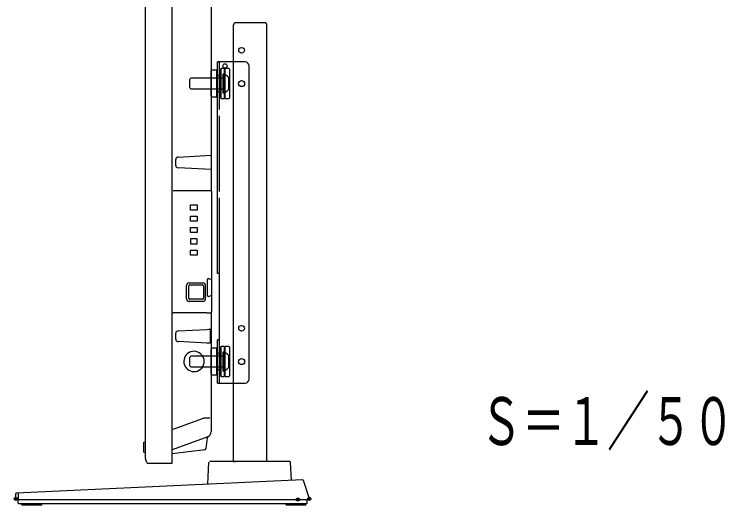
# Model space of a CAD drawing. Units: millimetres, scale not verified. Extents: x -63 to 63, y -57 to 57.
# Drawn here: x 33.98 to 55.41, y 0.06 to 14.84 of the extents above; entities that cross this region are included whole.
import ezdxf
from ezdxf.enums import TextEntityAlignment as Align

# ---------------------------------------------------------------- set-up
doc = ezdxf.new("R2010")
doc.units = ezdxf.units.MM
doc.header["$LTSCALE"] = 0.190236
doc.header["$PDMODE"] = 32
doc.header["$PDSIZE"] = 0.0951
doc.linetypes.add('LONG_DASHED2', pattern=[13, 12, -1])
doc.linetypes.add('LONG_DOUBLE_CHAIN', pattern=[21.8, 18, -1, 0.6, -0.6, 0.6, -1])
for name, color, linetype in [('0-1_TOUROKU', 1, 'Continuous'), ('0-3_GAIKEI', 1, 'Continuous'), ('0-4_SUNPO', 3, 'Continuous')]:
    doc.layers.add(name, color=color, linetype=linetype)
doc.styles.add('ＭＳ ゴシック', font='')
doc.styles.get('ＭＳ ゴシック').set_extended_font_data('MS Gothic')

msp = doc.modelspace()

# ---------------------------------------------------------------- linework, layer by layer
at = {"layer": '0-3_GAIKEI', "color": 7}
for p, q in [((38.7492, 1.3065), (38.7492, 25.2065)), ((37.9392, 1.4569), (37.9392, 25.0665)), ((39.9192, 24.2755), (39.9192, 9.5243)), ((40.5992, 1.3572), (40.5992, 14.5065)), ((41.5992, 1.3572), (41.5992, 14.5065)), ((41.5999, 1.3572), (41.5999, 14.5065)), ((41.5999, 1.3572), (41.5999, 14.5065)), ((39.9392, 5.8977), (39.9392, 9.4897)), ((39.9192, 5.8631), (39.9192, 3.4585)), ((39.9192, 3.4585), (39.9192, 2.2596)), ((39.8231, 2.106), (38.7492, 1.7151)), ((39.801, 2.0748), (39.7609, 1.7488)), ((39.7261, 1.714), (38.7492, 1.594)), ((37.9821, 1.3264), (37.9427, 1.4367)), ((38.0103, 1.3065), (38.7492, 1.3065)), ((39.817, 0.6752), (39.8517, 1.3383)), ((42.2972, 1.3572), (39.8717, 1.3572)), ((42.3458, 0.792), (42.3172, 1.3383)), ((42.6769, 0.8073), (34.0483, 0.4088)), ((42.6968, 0.7937), (42.8804, 0.2428)), ((34.0292, 0.2365), (34.0292, 0.3888)), ((34.0992, 0.1065), (34.0992, 0.2165)), ((42.8192, 0.1065), (42.8192, 0.2165)), ((34.0992, 0.1065), (34.1092, 0.0965)), ((34.1092, 0.0965), (42.8092, 0.0965))]:
    msp.add_line(p, q, dxfattribs=at)
at = {"layer": '0-3_GAIKEI', "color": 7, "linetype": 'LONG_DOUBLE_CHAIN'}
for p, q in [((41.5392, 14.5865), (40.6592, 14.5865)), ((40.5992, 14.5065), (40.5992, 14.5265)), ((41.5992, 14.5065), (41.5992, 14.5265)), ((34.2136, 0.0565), (34.2136, 0.0965)), ((34.2136, 0.0565), (34.8136, 0.0565)), ((34.8136, 0.0565), (34.8136, 0.0965))]:
    msp.add_line(p, q, dxfattribs=at)
at = {"layer": '0-3_GAIKEI'}
for p, q in [((40.9472, 13.4065), (40.1092, 13.4065)), ((39.9392, 13.1565), (39.9192, 13.1365)), ((39.9192, 12.3765), (39.9192, 13.1365)), ((40.0892, 13.1565), (39.9392, 13.1565)), ((40.0892, 12.3565), (40.0892, 13.1565)), ((40.1092, 13.1365), (40.0892, 13.1565)), ((40.1092, 12.3765), (40.1092, 13.1365)), ((40.2192, 13.2065), (40.1992, 13.1865)), ((40.1992, 12.3265), (40.1992, 13.1865)), ((40.2192, 12.3065), (40.2192, 13.2065)), ((40.2992, 13.2065), (40.2192, 13.2065)), ((40.3092, 13.1965), (40.3092, 12.3165)), ((40.3292, 13.1858), (40.3092, 13.1865)), ((40.4792, 13.1865), (40.4792, 12.3265)), ((41.0672, 3.8465), (41.0672, 13.2865)), ((39.3092, 12.9165), (39.2692, 12.8765)), ((39.2692, 12.8765), (39.2692, 12.6365)), ((39.9192, 12.9165), (39.3092, 12.9165)), ((40.1892, 13.0005), (40.1292, 13.0005)), ((39.2692, 12.6365), (39.3092, 12.5965)), ((39.3092, 12.5965), (39.9192, 12.5965)), ((40.1292, 12.5125), (40.1892, 12.5125)), ((39.9192, 12.3765), (39.9392, 12.3565)), ((39.9392, 12.3565), (40.0892, 12.3565)), ((40.0892, 12.3565), (40.1092, 12.3765)), ((40.1992, 12.3265), (40.2192, 12.3065)), ((40.2192, 12.3065), (40.2992, 12.3065)), ((40.3092, 12.3265), (40.3292, 12.3272)), ((40.3292, 12.3065), (40.4592, 12.3065)), ((38.9214, 10.539), (39.9192, 10.5913)), ((38.8551, 10.284), (38.8551, 10.4691)), ((39.9192, 10.1618), (38.9214, 10.2141)), ((38.7773, 9.5297), (39.8992, 9.5297)), ((39.3031, 8.7532), (39.4948, 8.7532)), ((39.3031, 8.6012), (39.3031, 8.7532)), ((39.4948, 8.6012), (39.3031, 8.6012)), ((39.4948, 8.7532), (39.4948, 8.6012)), ((39.3031, 8.0732), (39.3031, 7.9212)), ((39.4948, 8.0732), (39.3031, 8.0732)), ((39.4948, 7.9212), (39.4948, 8.0732)), ((39.3031, 7.9212), (39.4948, 7.9212)), ((39.8543, 6.873), (39.8043, 6.8442)), ((39.8543, 6.873), (39.9392, 6.8392)), ((40.1732, 5.0265), (40.1732, 7.0265)), ((39.2502, 6.2788), (39.2502, 6.6526)), ((39.2559, 6.7457), (39.6716, 6.7457)), ((39.2795, 6.6819), (39.6629, 6.6819)), ((39.6922, 6.6526), (39.6922, 6.2788)), ((39.7494, 6.2635), (39.7494, 6.6679)), ((39.8043, 6.8442), (39.8043, 6.3672)), ((39.6629, 6.2495), (39.2795, 6.2495)), ((39.8043, 6.3672), (39.8543, 6.3384)), ((39.8543, 6.3384), (39.9392, 6.3722)), ((39.2533, 6.1857), (39.2601, 6.1857)), ((39.6716, 6.1857), (39.2559, 6.1857)), ((38.7492, 5.8377), (38.7741, 5.8377)), ((39.791, 5.8377), (38.7741, 5.8377)), ((39.791, 5.8377), (39.9192, 5.8377)), ((38.8551, 5.044), (38.8551, 5.2291)), ((38.9214, 5.299), (39.791, 5.3445)), ((39.791, 5.3445), (39.8621, 5.3475)), ((39.889, 5.3487), (39.8621, 5.3475)), ((39.889, 5.3487), (39.889, 4.9243)), ((39.791, 4.9285), (38.9214, 4.9741)), ((40.1092, 3.7265), (40.1092, 5.0265)), ((40.1732, 5.0265), (40.1092, 5.0265)), ((39.889, 4.9243), (39.791, 4.9285)), ((39.889, 4.9243), (39.7912, 4.9285)), ((39.9392, 4.7765), (39.9192, 4.7565)), ((39.9192, 3.9965), (39.9192, 4.7565)), ((40.0892, 4.7765), (39.9392, 4.7765)), ((40.1092, 4.7565), (40.0892, 4.7765)), ((40.0892, 3.9765), (40.0892, 4.7765)), ((40.2192, 4.8265), (40.1992, 4.8065)), ((40.1992, 3.9465), (40.1992, 4.8065)), ((40.2992, 4.8265), (40.2192, 4.8265)), ((40.2192, 3.9265), (40.2192, 4.8265)), ((40.3092, 4.8165), (40.3092, 3.9365)), ((40.3292, 4.8058), (40.3092, 4.8065)), ((40.3292, 4.8265), (40.3292, 3.9265)), ((40.4592, 4.8265), (40.3292, 4.8265)), ((40.4792, 4.8065), (40.4792, 3.9465)), ((39.9192, 4.5365), (39.3092, 4.5365)), ((40.1892, 4.6205), (40.1292, 4.6205)), ((39.6993, 4.4526), (39.6993, 4.3005)), ((39.2692, 4.2565), (39.3092, 4.2165)), ((39.3092, 4.2165), (39.9192, 4.2165)), ((40.1292, 4.1325), (40.1892, 4.1325)), ((39.9192, 3.9965), (39.9392, 3.9765)), ((39.9392, 3.9765), (40.0892, 3.9765)), ((40.1992, 3.9465), (40.2192, 3.9265)), ((40.2192, 3.9265), (40.2992, 3.9265)), ((40.3092, 3.9465), (40.3292, 3.9472)), ((40.3292, 3.9265), (40.4592, 3.9265)), ((40.1092, 3.7265), (40.9472, 3.7265)), ((38.7741, 2.3373), (39.6916, 2.6712)), ((37.8932, 1.9456), (37.9392, 1.9556)), ((37.8932, 1.6399), (37.8932, 1.9456)), ((37.8932, 1.6399), (37.9391, 1.63)), ((37.9391, 1.6332), (37.9392, 1.6332)), ((37.9391, 1.63), (37.9392, 1.6299)), ((37.9391, 1.63), (37.9392, 1.63)), ((37.9392, 1.6301), (37.9392, 1.6301)), ((37.9392, 1.6299), (37.9392, 1.6299)), ((37.9392, 1.6299), (37.9392, 1.6299)), ((34.0492, 0.2165), (42.8614, 0.2165)), ((42.8192, 0.1065), (42.8092, 0.0965))]:
    msp.add_line(p, q, dxfattribs=at)
at = {"layer": '0-3_GAIKEI', "linetype": 'LONG_DASHED2'}
for p, q in [((40.1732, 7.0265), (40.1732, 13.4065)), ((40.2692, 13.0365), (40.2692, 12.4765)), ((40.4452, 12.9365), (40.4452, 12.5765)), ((40.1092, 12.5125), (40.1732, 12.5125)), ((40.1732, 3.7265), (40.1732, 5.0265)), ((40.1092, 4.5365), (39.9192, 4.5365)), ((40.1992, 4.5365), (40.1092, 4.5365)), ((40.2692, 4.5365), (40.1992, 4.5365)), ((40.2692, 4.6565), (40.2692, 4.0965)), ((40.4452, 4.5565), (40.4452, 4.1965)), ((39.9192, 4.2165), (40.1092, 4.2165)), ((40.1092, 4.2165), (40.1992, 4.2165)), ((40.1092, 4.1325), (40.1732, 4.1325)), ((40.1992, 4.2165), (40.2692, 4.2165))]:
    msp.add_line(p, q, dxfattribs=at)
at = {"layer": '0-3_GAIKEI', "color": 7, "linetype": 'LONG_DASHED2'}
msp.add_line((40.5992, 1.3576), (40.6452, 1.3576), dxfattribs=at)
at = {"layer": '0-3_GAIKEI', "linetype": 'LONG_DOUBLE_CHAIN'}
for p, q in [((34.1076, 0.2165), (34.1076, 0.4115)), ((42.1792, 0.0565), (42.1792, 0.0965)), ((42.1792, 0.0565), (42.7792, 0.0565)), ((42.7792, 0.0565), (42.7792, 0.0965))]:
    msp.add_line(p, q, dxfattribs=at)
at = {"layer": '0-3_GAIKEI'}
for points in [[(40.1732, 7.0265), (40.1092, 7.0265), (40.1092, 13.4065)], [(40.4592, 13.2065), (40.3292, 13.2065), (40.3292, 12.3065)], [(39.1781, 6.2635), (39.1781, 6.4657), (39.1781, 6.6679)], [(40.0892, 3.9765), (40.1092, 3.9965), (40.1092, 4.7565)], [(39.3092, 4.5365), (39.2692, 4.4965), (39.2692, 4.2565)], [(39.71, 2.6711), (39.7086, 2.6711), (39.7072, 2.6711), (39.7057, 2.6711), (39.7043, 2.6711), (39.7029, 2.6711), (39.7015, 2.6712), (39.7001, 2.6712), (39.6986, 2.6712), (39.6972, 2.6712), (39.6958, 2.6712), (39.6944, 2.6712), (39.693, 2.6712), (39.6916, 2.6712)], [(39.71, 2.6711), (39.7086, 2.6711), (39.7072, 2.6711), (39.7057, 2.6711), (39.7043, 2.6711), (39.7029, 2.6711), (39.7015, 2.6712), (39.7001, 2.6712), (39.6986, 2.6712), (39.6972, 2.6712), (39.6958, 2.6712), (39.6944, 2.6712), (39.693, 2.6712), (39.6916, 2.6712)], [(39.7653, 2.6707), (39.7639, 2.6708), (39.7625, 2.6708), (39.761, 2.6708), (39.7596, 2.6708), (39.7582, 2.6708), (39.7568, 2.6708), (39.7554, 2.6708), (39.7539, 2.6708), (39.7525, 2.6708), (39.7511, 2.6708), (39.7497, 2.6708), (39.7483, 2.6709), (39.7469, 2.6709), (39.7454, 2.6709), (39.744, 2.6709), (39.7426, 2.6709), (39.7412, 2.6709), (39.7398, 2.6709), (39.7383, 2.6709), (39.7369, 2.6709), (39.7355, 2.6709), (39.7341, 2.6709), (39.7327, 2.671), (39.7313, 2.671), (39.7298, 2.671), (39.7284, 2.671), (39.727, 2.671), (39.7256, 2.671), (39.7242, 2.671), (39.7228, 2.671), (39.7213, 2.671), (39.7199, 2.671), (39.7185, 2.671), (39.7171, 2.6711), (39.7157, 2.6711), (39.7142, 2.6711), (39.7128, 2.6711), (39.7114, 2.6711), (39.71, 2.6711)], [(39.7653, 2.6707), (39.7639, 2.6708), (39.7625, 2.6708), (39.761, 2.6708), (39.7596, 2.6708), (39.7582, 2.6708), (39.7568, 2.6708), (39.7554, 2.6708), (39.7539, 2.6708), (39.7525, 2.6708), (39.7511, 2.6708), (39.7497, 2.6708), (39.7483, 2.6709), (39.7469, 2.6709), (39.7454, 2.6709), (39.744, 2.6709), (39.7426, 2.6709), (39.7412, 2.6709), (39.7398, 2.6709), (39.7383, 2.6709), (39.7369, 2.6709), (39.7355, 2.6709), (39.7341, 2.6709), (39.7327, 2.671), (39.7313, 2.671), (39.7298, 2.671), (39.7284, 2.671), (39.727, 2.671), (39.7256, 2.671), (39.7242, 2.671), (39.7228, 2.671), (39.7213, 2.671), (39.7199, 2.671), (39.7185, 2.671), (39.7171, 2.6711), (39.7157, 2.6711), (39.7142, 2.6711), (39.7128, 2.6711), (39.7114, 2.6711), (39.71, 2.6711)], [(39.8206, 2.6704), (39.8192, 2.6704), (39.8178, 2.6704), (39.8163, 2.6704), (39.8149, 2.6704), (39.8135, 2.6704), (39.8121, 2.6704), (39.8107, 2.6704), (39.8092, 2.6704), (39.8078, 2.6704), (39.8064, 2.6705), (39.805, 2.6705), (39.8036, 2.6705), (39.8022, 2.6705), (39.8007, 2.6705), (39.7993, 2.6705), (39.7979, 2.6705), (39.7965, 2.6705), (39.7951, 2.6705), (39.7936, 2.6706), (39.7922, 2.6706), (39.7908, 2.6706), (39.7894, 2.6706), (39.788, 2.6706), (39.7866, 2.6706), (39.7851, 2.6706), (39.7837, 2.6706), (39.7823, 2.6706), (39.7809, 2.6706), (39.7795, 2.6706), (39.7781, 2.6707), (39.7766, 2.6707), (39.7752, 2.6707), (39.7738, 2.6707), (39.7724, 2.6707), (39.771, 2.6707), (39.7695, 2.6707), (39.7681, 2.6707), (39.7667, 2.6707), (39.7653, 2.6707)], [(39.8206, 2.6704), (39.8192, 2.6704), (39.8178, 2.6704), (39.8163, 2.6704), (39.8149, 2.6704), (39.8135, 2.6704), (39.8121, 2.6704), (39.8107, 2.6704), (39.8092, 2.6704), (39.8078, 2.6704), (39.8064, 2.6705), (39.805, 2.6705), (39.8036, 2.6705), (39.8022, 2.6705), (39.8007, 2.6705), (39.7993, 2.6705), (39.7979, 2.6705), (39.7965, 2.6705), (39.7951, 2.6705), (39.7936, 2.6706), (39.7922, 2.6706), (39.7908, 2.6706), (39.7894, 2.6706), (39.788, 2.6706), (39.7866, 2.6706), (39.7851, 2.6706), (39.7837, 2.6706), (39.7823, 2.6706), (39.7809, 2.6706), (39.7795, 2.6706), (39.7781, 2.6707), (39.7766, 2.6707), (39.7752, 2.6707), (39.7738, 2.6707), (39.7724, 2.6707), (39.771, 2.6707), (39.7695, 2.6707), (39.7681, 2.6707), (39.7667, 2.6707), (39.7653, 2.6707)], [(39.8759, 2.6698), (39.8745, 2.6699), (39.873, 2.6699), (39.8716, 2.6699), (39.8702, 2.6699), (39.8688, 2.6699), (39.8674, 2.6699), (39.866, 2.67), (39.8645, 2.67), (39.8631, 2.67), (39.8617, 2.67), (39.8603, 2.67), (39.8589, 2.67), (39.8575, 2.67), (39.856, 2.6701), (39.8546, 2.6701), (39.8532, 2.6701), (39.8518, 2.6701), (39.8504, 2.6701), (39.8489, 2.6701), (39.8475, 2.6701), (39.8461, 2.6701), (39.8447, 2.6702), (39.8433, 2.6702), (39.8419, 2.6702), (39.8404, 2.6702), (39.839, 2.6702), (39.8376, 2.6702), (39.8362, 2.6702), (39.8348, 2.6702), (39.8333, 2.6703), (39.8319, 2.6703), (39.8305, 2.6703), (39.8291, 2.6703), (39.8277, 2.6703), (39.8263, 2.6703), (39.8248, 2.6703), (39.8234, 2.6703), (39.822, 2.6703), (39.8206, 2.6704)], [(39.8759, 2.6698), (39.8745, 2.6699), (39.873, 2.6699), (39.8716, 2.6699), (39.8702, 2.6699), (39.8688, 2.6699), (39.8674, 2.6699), (39.866, 2.67), (39.8645, 2.67), (39.8631, 2.67), (39.8617, 2.67), (39.8603, 2.67), (39.8589, 2.67), (39.8575, 2.67), (39.856, 2.6701), (39.8546, 2.6701), (39.8532, 2.6701), (39.8518, 2.6701), (39.8504, 2.6701), (39.8489, 2.6701), (39.8475, 2.6701), (39.8461, 2.6701), (39.8447, 2.6702), (39.8433, 2.6702), (39.8419, 2.6702), (39.8404, 2.6702), (39.839, 2.6702), (39.8376, 2.6702), (39.8362, 2.6702), (39.8348, 2.6702), (39.8333, 2.6703), (39.8319, 2.6703), (39.8305, 2.6703), (39.8291, 2.6703), (39.8277, 2.6703), (39.8263, 2.6703), (39.8248, 2.6703), (39.8234, 2.6703), (39.822, 2.6703), (39.8206, 2.6704)]]:
    msp.add_lwpolyline(points, dxfattribs=at)
at = {"layer": '0-3_GAIKEI', "linetype": 'LONG_DASHED2'}
for points in [[(40.2692, 12.9165), (40.1992, 12.9165), (40.1092, 12.9165), (39.9192, 12.9165)], [(39.9192, 12.5965), (40.1092, 12.5965), (40.1992, 12.5965), (40.2692, 12.5965)]]:
    msp.add_lwpolyline(points, dxfattribs=at)
at = {"layer": '0-3_GAIKEI'}
for points in [[(39.4948, 9.0932), (39.4948, 8.9412), (39.3031, 8.9412), (39.3031, 9.0932)], [(39.4948, 8.4132), (39.4948, 8.2612), (39.3031, 8.2612), (39.3031, 8.4132)], [(39.3031, 7.7332), (39.4948, 7.7332), (39.4948, 7.5812), (39.3031, 7.5812)]]:
    msp.add_lwpolyline(points, close=True, dxfattribs=at)
at = {"layer": '0-3_GAIKEI', "color": 7}
for points in [[(39.8779, 2.6698), (39.8778, 2.6698), (39.8777, 2.6698), (39.8776, 2.6698), (39.8775, 2.6698), (39.8774, 2.6698), (39.8773, 2.6698), (39.8772, 2.6698), (39.8771, 2.6698), (39.877, 2.6698), (39.877, 2.6698), (39.8769, 2.6698), (39.8768, 2.6698), (39.8767, 2.6698), (39.8766, 2.6698), (39.8765, 2.6698), (39.8764, 2.6698), (39.8763, 2.6698), (39.8762, 2.6698), (39.8761, 2.6698), (39.876, 2.6698), (39.8759, 2.6698)], [(39.8779, 2.6698), (39.8778, 2.6698), (39.8777, 2.6698), (39.8776, 2.6698), (39.8775, 2.6698), (39.8774, 2.6698), (39.8773, 2.6698), (39.8772, 2.6698), (39.8771, 2.6698), (39.877, 2.6698), (39.877, 2.6698), (39.8769, 2.6698), (39.8768, 2.6698), (39.8767, 2.6698), (39.8766, 2.6698), (39.8765, 2.6698), (39.8764, 2.6698), (39.8763, 2.6698), (39.8762, 2.6698), (39.8761, 2.6698), (39.876, 2.6698), (39.8759, 2.6698)], [(39.8817, 2.6697), (39.8816, 2.6697), (39.8815, 2.6697), (39.8814, 2.6697), (39.8813, 2.6697), (39.8812, 2.6697), (39.8811, 2.6697), (39.881, 2.6697), (39.8809, 2.6697), (39.8808, 2.6697), (39.8807, 2.6697), (39.8806, 2.6697), (39.8805, 2.6697), (39.8804, 2.6698), (39.8803, 2.6698), (39.8803, 2.6698), (39.8802, 2.6698), (39.8801, 2.6698), (39.88, 2.6698), (39.8799, 2.6698), (39.8798, 2.6698), (39.8797, 2.6698), (39.8796, 2.6698), (39.8795, 2.6698), (39.8794, 2.6698), (39.8793, 2.6698), (39.8792, 2.6698), (39.8791, 2.6698), (39.879, 2.6698), (39.8789, 2.6698), (39.8788, 2.6698), (39.8787, 2.6698), (39.8786, 2.6698), (39.8785, 2.6698), (39.8784, 2.6698), (39.8783, 2.6698), (39.8782, 2.6698), (39.8781, 2.6698), (39.878, 2.6698), (39.8779, 2.6698)], [(39.8817, 2.6697), (39.8816, 2.6697), (39.8815, 2.6697), (39.8814, 2.6697), (39.8813, 2.6697), (39.8812, 2.6697), (39.8811, 2.6697), (39.881, 2.6697), (39.8809, 2.6697), (39.8808, 2.6697), (39.8807, 2.6697), (39.8806, 2.6697), (39.8805, 2.6697), (39.8804, 2.6698), (39.8803, 2.6698), (39.8803, 2.6698), (39.8802, 2.6698), (39.8801, 2.6698), (39.88, 2.6698), (39.8799, 2.6698), (39.8798, 2.6698), (39.8797, 2.6698), (39.8796, 2.6698), (39.8795, 2.6698), (39.8794, 2.6698), (39.8793, 2.6698), (39.8792, 2.6698), (39.8791, 2.6698), (39.879, 2.6698), (39.8789, 2.6698), (39.8788, 2.6698), (39.8787, 2.6698), (39.8786, 2.6698), (39.8785, 2.6698), (39.8784, 2.6698), (39.8783, 2.6698), (39.8782, 2.6698), (39.8781, 2.6698), (39.878, 2.6698), (39.8779, 2.6698)]]:
    msp.add_lwpolyline(points, dxfattribs=at)
at = {"layer": '0-3_GAIKEI'}
for centre, radius in [((40.8392, 13.7565), 0.085), ((40.3392, 13.2865), 0.064), ((40.8392, 12.7515), 0.09), ((40.8392, 5.3765), 0.085), ((40.8392, 4.3715), 0.09)]:
    msp.add_circle(centre, radius, dxfattribs=at)
at = {"layer": '0-3_GAIKEI', "color": 7, "linetype": 'LONG_DOUBLE_CHAIN'}
for centre, start, end in [((40.6592, 14.5265), 90, 180), ((41.5392, 14.5265), 0, 90)]:
    msp.add_arc(centre, 0.06, start, end, dxfattribs=at)
at = {"layer": '0-3_GAIKEI'}
for centre, radius, start, end in [((40.9472, 13.2865), 0.12, 0, 90), ((40.2992, 13.1965), 0.01, 0, 90), ((40.4592, 13.1865), 0.02, 0, 90), ((40.1292, 13.0205), 0.02, 180, 270), ((40.1892, 13.0105), 0.01, 270, 0), ((40.1892, 12.5025), 0.01, 0, 90), ((40.2992, 12.3165), 0.01, 270, 0), ((40.4592, 12.3265), 0.02, 270, 0), ((38.9251, 10.4691), 0.07, 93, 180), ((38.9251, 10.284), 0.07, 180, 267), ((39.2559, 6.6679), 0.0778, 90, 180), ((39.2795, 6.6526), 0.0293, 90, 180), ((39.6629, 6.6526), 0.0293, 0, 90), ((39.6716, 6.6679), 0.0778, 0, 90), ((39.2559, 6.2635), 0.0778, 180, 270), ((39.2795, 6.2788), 0.0293, 180, 270), ((39.6629, 6.2788), 0.0293, 270, 0), ((39.6716, 6.2635), 0.0778, 270, 0), ((38.9251, 5.2291), 0.07, 93, 180), ((38.9251, 5.044), 0.07, 180, 267), ((40.2992, 4.8165), 0.01, 0, 90), ((40.4592, 4.8065), 0.02, 0, 90), ((40.1292, 4.6405), 0.02, 180, 270), ((40.1892, 4.6305), 0.01, 270, 0), ((39.4072, 4.3765), 0.3019, 14.59032, 18.9025), ((40.1892, 4.1225), 0.01, 0, 90), ((40.2992, 3.9365), 0.01, 270, 0), ((40.4592, 3.9465), 0.02, 270, 0), ((40.9472, 3.8465), 0.12, 270, 0)]:
    msp.add_arc(centre, radius, start, end, dxfattribs=at)
at = {"layer": '0-3_GAIKEI', "linetype": 'LONG_DASHED2'}
for centre, start, end in [((40.2602, 12.8158), 85.06761, 87.66693), ((40.2602, 12.8158), 77.18553, 85.06761), ((40.2602, 12.8158), 71.79982, 77.18553), ((40.2602, 12.8158), 33.12417, 71.79982), ((40.2602, 12.6972), 272.33307, 274.93239), ((40.2602, 12.6972), 274.93239, 282.81447), ((40.2602, 12.6972), 282.81447, 288.20018), ((40.2602, 12.6972), 288.20018, 326.87583), ((40.2602, 4.4358), 85.06761, 87.66693), ((40.2602, 4.4358), 77.18553, 85.06761), ((40.2602, 4.4358), 71.79982, 77.18553), ((40.2602, 4.4358), 33.12417, 71.79982), ((40.2602, 4.3172), 272.33307, 274.93239), ((40.2602, 4.3172), 274.93239, 282.81447), ((40.2602, 4.3172), 282.81447, 288.20018), ((40.2602, 4.3172), 288.20018, 326.87583)]:
    msp.add_arc(centre, 0.2209, start, end, dxfattribs=at)
at = {"layer": '0-3_GAIKEI', "color": 7}
for centre, radius, start, end in [((39.8992, 9.4897), 0.04, 0, 90), ((39.8992, 5.8977), 0.04, 300, 0), ((39.7445, 2.262), 0.1747, 296.72243, 359.18953), ((39.8407, 2.0699), 0.04, 111.33188, 173), ((39.7212, 1.7537), 0.04, 277, 352.99999), ((37.9992, 1.4569), 0.06, 180, 199.65381), ((38.0103, 1.3365), 0.03, 199.65381, 270), ((42.2972, 1.3372), 0.02, 3, 90), ((42.6778, 0.7874), 0.02, 18.43495, 92.64458), ((34.0492, 0.3888), 0.02, 92.64458, 180), ((34.0492, 0.2365), 0.02, 180, 270), ((42.8614, 0.2365), 0.02, 270, 18.43495)]:
    msp.add_arc(centre, radius, start, end, dxfattribs=at)
at = {"layer": '0-3_GAIKEI'}
for start_param, end_param in [(0.3257461, 5.9305053), (5.9305053, 6.031767), (5.9305053, 6.031767), (5.9305053, 6.031767), (5.9305053, 6.031767), (5.9305053, 6.031767), (5.9305053, 6.031767), (0.2514183, 0.3257461), (0.2514183, 0.3257461), (0.2514183, 0.3257461), (0.2514183, 0.3257461), (0.2514183, 0.3257461), (0.2514183, 0.3257461)]:
    msp.add_ellipse((39.4032, 4.3765), major_axis=(0.3057, 0), ratio=0.999917, start_param=start_param, end_param=end_param, dxfattribs=at)
at = {"layer": '0-3_GAIKEI', "color": 7}
msp.add_point((42.5332, 0.2165), dxfattribs=at)
at = {"layer": '0-4_SUNPO', "color": 7}
for p in [(34.0292, 0.2365), (42.8809, 0.2365)]:
    msp.add_point(p, dxfattribs=at)

# ---------------------------------------------------------------- texts
at = {"layer": '0-1_TOUROKU', "style": 'ＭＳ ゴシック', "width": 0.65}
msp.add_text('Ｓ＝１／５０', height=1.444, dxfattribs=at).set_placement((48.0233, 1.4244), align=Align.BOTTOM_LEFT)

doc.saveas('drawing.dxf')
